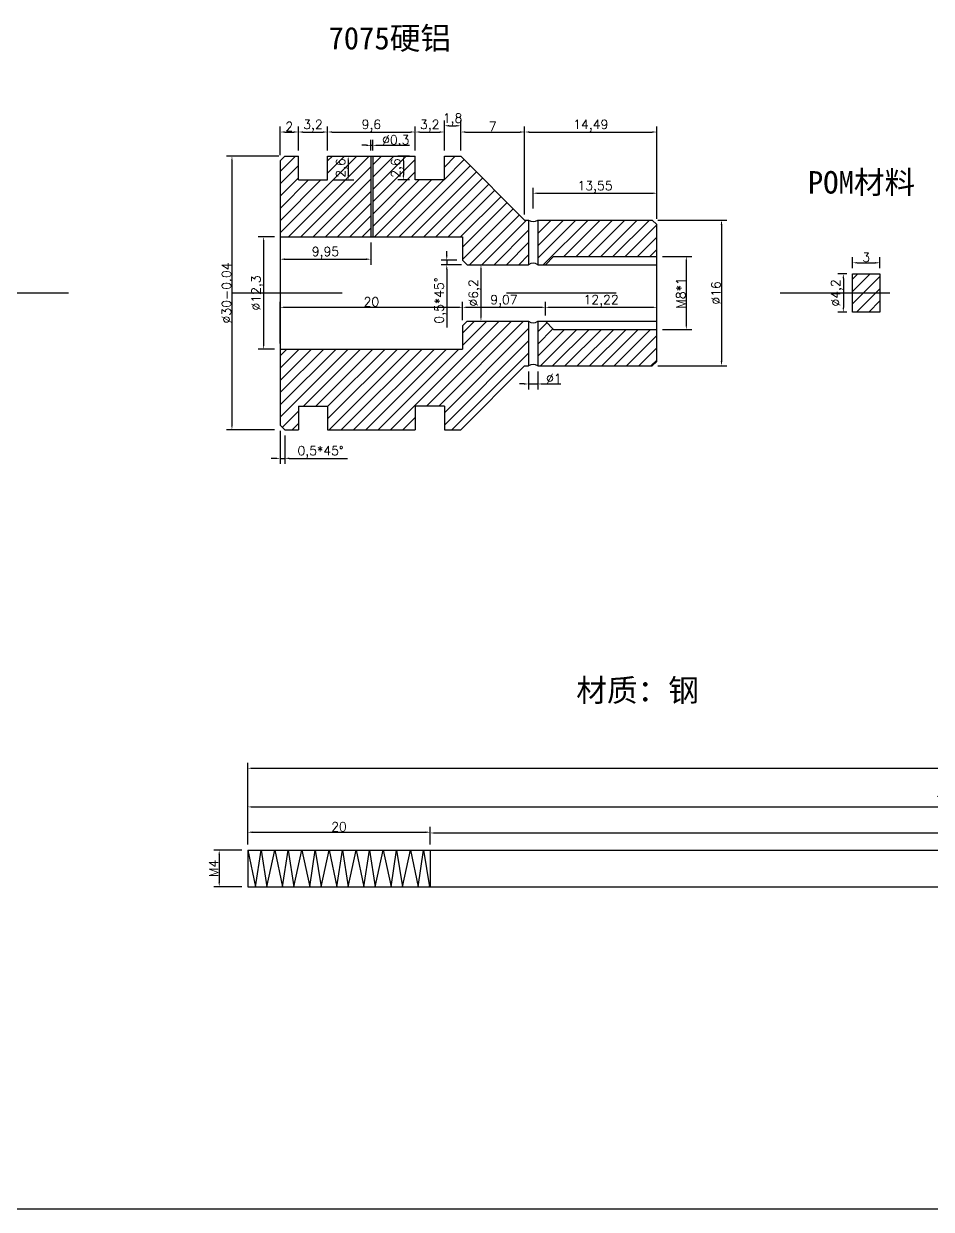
# Model space of a CAD drawing. Header units: millimetres. Extents: x 6817 to 15937, y -5221 to -164.
# Drawn here: x 9856.1 to 9955.6, y -1865.6 to -1735.6 of the extents above; entities that cross this region are included whole.
import ezdxf

# ---------------------------------------------------------------- set-up
doc = ezdxf.new("R2010")
doc.units = ezdxf.units.MM
doc.linetypes.add('ACAD_ISO03W100', pattern=[30, 12, -18])
doc.layers.add('图层2', color=108, linetype='Continuous')
doc.styles.get("Standard").update_dxf_attribs({"font": 'txt', "bigfont": 'gbcbig.shx'})
doc.dimstyles.new('ISO-25', dxfattribs={"dimtxt": 1, "dimasz": 0.5, "dimexe": 0.6, "dimexo": 0.625, "dimgap": 0.1, "dimtad": 1, "dimtxsty": 'Standard', "dimcen": 2.5, "dimadec": 0, "dimazin": 0, "dimtfac": 1, "dimtmove": 0, "dimatfit": 3, "dimfxl": 0, "dimarcsym": 0})

# ---------------------------------------------------------------- blocks, each defined once
blk = doc.blocks.new('*D439')
at = {"layer": 'Defpoints', "color": 0, "linetype": 'ByBlock', "transparency": 16777216}
for p in [(9884.75, -1750.14), (9878.97, -1780.14), (9884.25, -1780.14)]:
    blk.add_point(p, dxfattribs=at)
at = {"layer": '图层2', "color": 0, "linetype": 'ByBlock', "lineweight": -2, "transparency": 16777216}
for p, q in [((9884.12, -1750.14), (9878.37, -1750.14)), ((9878.97, -1750.64), (9878.97, -1779.64)), ((9883.62, -1780.14), (9878.37, -1780.14))]:
    blk.add_line(p, q, dxfattribs=at)
at = {"layer": '图层2', "color": 0, "linetype": 'ByBlock', "transparency": 16777216}
for points in [[(9878.89, -1750.64), (9879.05, -1750.64), (9878.97, -1750.14)], [(9878.89, -1779.64), (9879.05, -1779.64), (9878.97, -1780.14)]]:
    blk.add_solid(points, dxfattribs=at)
at = {"layer": '图层2', "color": 0, "linetype": 'ByBlock', "transparency": 16777216, "insert": (9878.37, -1765.14), "char_height": 1, "attachment_point": 5, "rotation": 90}
blk.add_mtext('%%C30-0.04', dxfattribs=at)
blk = doc.blocks.new('*D440')
at = {"layer": 'Defpoints', "color": 0, "linetype": 'ByBlock', "transparency": 16777216}
for p in [(9886.25, -1747.49), (9884.25, -1750.64), (9886.25, -1750.14)]:
    blk.add_point(p, dxfattribs=at)
at = {"layer": '图层2', "color": 0, "linetype": 'ByBlock', "lineweight": -2, "transparency": 16777216}
for p, q in [((9884.25, -1750.02), (9884.25, -1746.89)), ((9886.25, -1749.52), (9886.25, -1746.89)), ((9884.75, -1747.49), (9885.75, -1747.49))]:
    blk.add_line(p, q, dxfattribs=at)
at = {"layer": '图层2', "color": 0, "linetype": 'ByBlock', "transparency": 16777216}
for points in [[(9884.75, -1747.41), (9884.75, -1747.57), (9884.25, -1747.49)], [(9885.75, -1747.41), (9885.75, -1747.57), (9886.25, -1747.49)]]:
    blk.add_solid(points, dxfattribs=at)
at = {"layer": '图层2', "color": 0, "linetype": 'ByBlock', "transparency": 16777216, "insert": (9885.25, -1746.89), "char_height": 1, "attachment_point": 5}
blk.add_mtext('2', dxfattribs=at)
blk = doc.blocks.new('*D441')
at = {"layer": 'Defpoints', "color": 0, "linetype": 'ByBlock', "transparency": 16777216}
for p in [(9889.45, -1747.49), (9886.25, -1750.14), (9889.45, -1750.14)]:
    blk.add_point(p, dxfattribs=at)
at = {"layer": '图层2', "color": 0, "linetype": 'ByBlock', "lineweight": -2, "transparency": 16777216}
for p, q in [((9886.25, -1749.52), (9886.25, -1746.89)), ((9889.45, -1749.52), (9889.45, -1746.89)), ((9886.75, -1747.49), (9888.95, -1747.49))]:
    blk.add_line(p, q, dxfattribs=at)
at = {"layer": '图层2', "color": 0, "linetype": 'ByBlock', "transparency": 16777216}
for points in [[(9886.75, -1747.41), (9886.75, -1747.57), (9886.25, -1747.49)], [(9888.95, -1747.41), (9888.95, -1747.57), (9889.45, -1747.49)]]:
    blk.add_solid(points, dxfattribs=at)
at = {"layer": '图层2', "color": 0, "linetype": 'ByBlock', "transparency": 16777216, "insert": (9887.85, -1746.81), "char_height": 1, "attachment_point": 5}
blk.add_mtext('3,2', dxfattribs=at)
blk = doc.blocks.new('*D442')
at = {"layer": 'Defpoints', "color": 0, "linetype": 'ByBlock', "transparency": 16777216}
for p in [(9899.05, -1747.49), (9889.45, -1750.14), (9899.05, -1750.14)]:
    blk.add_point(p, dxfattribs=at)
at = {"layer": '图层2', "color": 0, "linetype": 'ByBlock', "lineweight": -2, "transparency": 16777216}
for p, q in [((9889.45, -1749.52), (9889.45, -1746.89)), ((9899.05, -1749.52), (9899.05, -1746.89)), ((9889.95, -1747.49), (9898.55, -1747.49))]:
    blk.add_line(p, q, dxfattribs=at)
at = {"layer": '图层2', "color": 0, "linetype": 'ByBlock', "transparency": 16777216}
for points in [[(9889.95, -1747.41), (9889.95, -1747.57), (9889.45, -1747.49)], [(9898.55, -1747.41), (9898.55, -1747.57), (9899.05, -1747.49)]]:
    blk.add_solid(points, dxfattribs=at)
at = {"layer": '图层2', "color": 0, "linetype": 'ByBlock', "transparency": 16777216, "insert": (9894.25, -1746.81), "char_height": 1, "attachment_point": 5}
blk.add_mtext('9,6', dxfattribs=at)
blk = doc.blocks.new('*D443')
at = {"layer": 'Defpoints', "color": 0, "linetype": 'ByBlock', "transparency": 16777216}
for p in [(9902.25, -1747.49), (9899.05, -1750.14), (9902.25, -1750.14)]:
    blk.add_point(p, dxfattribs=at)
at = {"layer": '图层2', "color": 0, "linetype": 'ByBlock', "lineweight": -2, "transparency": 16777216}
for p, q in [((9899.05, -1749.52), (9899.05, -1746.89)), ((9902.25, -1749.52), (9902.25, -1746.89)), ((9899.55, -1747.49), (9901.75, -1747.49))]:
    blk.add_line(p, q, dxfattribs=at)
at = {"layer": '图层2', "color": 0, "linetype": 'ByBlock', "transparency": 16777216}
for points in [[(9899.55, -1747.41), (9899.55, -1747.57), (9899.05, -1747.49)], [(9901.75, -1747.41), (9901.75, -1747.57), (9902.25, -1747.49)]]:
    blk.add_solid(points, dxfattribs=at)
at = {"layer": '图层2', "color": 0, "linetype": 'ByBlock', "transparency": 16777216, "insert": (9900.65, -1746.81), "char_height": 1, "attachment_point": 5}
blk.add_mtext('3,2', dxfattribs=at)
blk = doc.blocks.new('*D444')
at = {"layer": 'Defpoints', "color": 0, "linetype": 'ByBlock', "transparency": 16777216}
for p in [(9904.05, -1746.81), (9902.25, -1750.14), (9904.05, -1750.14)]:
    blk.add_point(p, dxfattribs=at)
at = {"layer": '图层2', "color": 0, "linetype": 'ByBlock', "lineweight": -2, "transparency": 16777216}
for p, q in [((9902.25, -1749.52), (9902.25, -1746.21)), ((9902.75, -1746.81), (9903.55, -1746.81)), ((9904.05, -1749.52), (9904.05, -1746.21))]:
    blk.add_line(p, q, dxfattribs=at)
at = {"layer": '图层2', "color": 0, "linetype": 'ByBlock', "transparency": 16777216}
for points in [[(9902.75, -1746.72), (9902.75, -1746.89), (9902.25, -1746.81)], [(9903.55, -1746.72), (9903.55, -1746.89), (9904.05, -1746.81)]]:
    blk.add_solid(points, dxfattribs=at)
at = {"layer": '图层2', "color": 0, "linetype": 'ByBlock', "transparency": 16777216, "insert": (9903.15, -1746.12), "char_height": 1, "attachment_point": 5}
blk.add_mtext('1,8', dxfattribs=at)
blk = doc.blocks.new('*D445')
at = {"layer": 'Defpoints', "color": 0, "linetype": 'ByBlock', "transparency": 16777216}
for p in [(9911.05, -1747.49), (9904.05, -1750.14), (9911.05, -1757.14)]:
    blk.add_point(p, dxfattribs=at)
at = {"layer": '图层2', "color": 0, "linetype": 'ByBlock', "lineweight": -2, "transparency": 16777216}
for p, q in [((9904.05, -1749.52), (9904.05, -1746.89)), ((9911.05, -1756.52), (9911.05, -1746.89)), ((9904.55, -1747.49), (9910.55, -1747.49))]:
    blk.add_line(p, q, dxfattribs=at)
at = {"layer": '图层2', "color": 0, "linetype": 'ByBlock', "transparency": 16777216}
for points in [[(9904.55, -1747.41), (9904.55, -1747.57), (9904.05, -1747.49)], [(9910.55, -1747.41), (9910.55, -1747.57), (9911.05, -1747.49)]]:
    blk.add_solid(points, dxfattribs=at)
at = {"layer": '图层2', "color": 0, "linetype": 'ByBlock', "transparency": 16777216, "insert": (9907.55, -1746.89), "char_height": 1, "attachment_point": 5}
blk.add_mtext('7', dxfattribs=at)
blk = doc.blocks.new('*D446')
at = {"layer": 'Defpoints', "color": 0, "linetype": 'ByBlock', "transparency": 16777216}
for p in [(9925.54, -1747.49), (9911.05, -1757.14), (9925.54, -1757.64)]:
    blk.add_point(p, dxfattribs=at)
at = {"layer": '图层2', "color": 0, "linetype": 'ByBlock', "lineweight": -2, "transparency": 16777216}
for p, q in [((9911.05, -1756.52), (9911.05, -1746.89)), ((9925.54, -1757.02), (9925.54, -1746.89)), ((9911.55, -1747.49), (9925.04, -1747.49))]:
    blk.add_line(p, q, dxfattribs=at)
at = {"layer": '图层2', "color": 0, "linetype": 'ByBlock', "transparency": 16777216}
for points in [[(9911.55, -1747.41), (9911.55, -1747.57), (9911.05, -1747.49)], [(9925.04, -1747.41), (9925.04, -1747.57), (9925.54, -1747.49)]]:
    blk.add_solid(points, dxfattribs=at)
at = {"layer": '图层2', "color": 0, "linetype": 'ByBlock', "transparency": 16777216, "insert": (9918.29, -1746.81), "char_height": 1, "attachment_point": 5}
blk.add_mtext('14,49', dxfattribs=at)
blk = doc.blocks.new('*D293')
at = {"layer": 'Defpoints', "color": 0, "linetype": 'ByBlock', "transparency": 16777216}
for p in [(9925.54, -1754.2), (9911.98, -1756.51), (9925.54, -1757.64)]:
    blk.add_point(p, dxfattribs=at)
at = {"layer": '图层2', "color": 0, "linetype": 'ByBlock', "lineweight": -2, "transparency": 16777216}
for p, q in [((9911.98, -1755.89), (9911.98, -1753.6)), ((9925.54, -1757.02), (9925.54, -1753.6)), ((9912.48, -1754.2), (9925.04, -1754.2))]:
    blk.add_line(p, q, dxfattribs=at)
at = {"layer": '图层2', "color": 0, "linetype": 'ByBlock', "transparency": 16777216}
for points in [[(9912.48, -1754.12), (9912.48, -1754.29), (9911.98, -1754.2)], [(9925.04, -1754.12), (9925.04, -1754.29), (9925.54, -1754.2)]]:
    blk.add_solid(points, dxfattribs=at)
at = {"layer": '图层2', "color": 0, "linetype": 'ByBlock', "transparency": 16777216, "insert": (9918.76, -1753.52), "char_height": 1, "attachment_point": 5}
blk.add_mtext('13,55', dxfattribs=at)
blk = doc.blocks.new('*D447')
at = {"layer": 'Defpoints', "color": 0, "linetype": 'ByBlock', "transparency": 16777216}
for p in [(9884.25, -1758.99), (9894.2, -1758.99), (9894.2, -1761.44)]:
    blk.add_point(p, dxfattribs=at)
at = {"layer": '图层2', "color": 0, "linetype": 'ByBlock', "lineweight": -2, "transparency": 16777216}
for p, q in [((9884.25, -1759.62), (9884.25, -1762.04)), ((9894.2, -1759.62), (9894.2, -1762.04)), ((9884.75, -1761.44), (9893.7, -1761.44))]:
    blk.add_line(p, q, dxfattribs=at)
at = {"layer": '图层2', "color": 0, "linetype": 'ByBlock', "transparency": 16777216}
for points in [[(9884.75, -1761.35), (9884.75, -1761.52), (9884.25, -1761.44)], [(9893.7, -1761.35), (9893.7, -1761.52), (9894.2, -1761.44)]]:
    blk.add_solid(points, dxfattribs=at)
at = {"layer": '图层2', "color": 0, "linetype": 'ByBlock', "transparency": 16777216, "insert": (9889.22, -1760.75), "char_height": 1, "attachment_point": 5}
blk.add_mtext('9,95', dxfattribs=at)
blk = doc.blocks.new('*D448')
at = {"layer": 'Defpoints', "color": 0, "linetype": 'ByBlock', "transparency": 16777216}
for p in [(9925.04, -1757.14), (9925.04, -1773.14), (9932.62, -1773.14)]:
    blk.add_point(p, dxfattribs=at)
at = {"layer": '图层2', "color": 0, "linetype": 'ByBlock', "lineweight": -2, "transparency": 16777216}
for p, q in [((9925.66, -1757.14), (9933.22, -1757.14)), ((9932.62, -1757.64), (9932.62, -1772.64)), ((9925.66, -1773.14), (9933.22, -1773.14))]:
    blk.add_line(p, q, dxfattribs=at)
at = {"layer": '图层2', "color": 0, "linetype": 'ByBlock', "transparency": 16777216}
for points in [[(9932.54, -1757.64), (9932.71, -1757.64), (9932.62, -1757.14)], [(9932.54, -1772.64), (9932.71, -1772.64), (9932.62, -1773.14)]]:
    blk.add_solid(points, dxfattribs=at)
at = {"layer": '图层2', "color": 0, "linetype": 'ByBlock', "transparency": 16777216, "insert": (9932.02, -1765.14), "char_height": 1, "attachment_point": 5, "rotation": 90}
blk.add_mtext('%%C16', dxfattribs=at)
blk = doc.blocks.new('*D449')
at = {"layer": 'Defpoints', "color": 0, "linetype": 'ByBlock', "transparency": 16777216}
for p in [(9925.54, -1761.14), (9925.54, -1769.14), (9928.77, -1769.14)]:
    blk.add_point(p, dxfattribs=at)
at = {"layer": '图层2', "color": 0, "linetype": 'ByBlock', "lineweight": -2, "transparency": 16777216}
for p, q in [((9926.16, -1761.14), (9929.37, -1761.14)), ((9928.77, -1761.64), (9928.77, -1768.64)), ((9926.16, -1769.14), (9929.37, -1769.14))]:
    blk.add_line(p, q, dxfattribs=at)
at = {"layer": '图层2', "color": 0, "linetype": 'ByBlock', "transparency": 16777216}
for points in [[(9928.68, -1761.64), (9928.85, -1761.64), (9928.77, -1761.14)], [(9928.68, -1768.64), (9928.85, -1768.64), (9928.77, -1769.14)]]:
    blk.add_solid(points, dxfattribs=at)
at = {"layer": '图层2', "color": 0, "linetype": 'ByBlock', "transparency": 16777216, "insert": (9928.17, -1765.14), "char_height": 1, "attachment_point": 5, "rotation": 90}
blk.add_mtext('M8*1', dxfattribs=at)
blk = doc.blocks.new('*D450')
at = {"layer": 'Defpoints', "color": 0, "linetype": 'ByBlock', "transparency": 16777216}
for p in [(9904.25, -1766.71), (9904.25, -1768.74), (9884.25, -1771.29)]:
    blk.add_point(p, dxfattribs=at)
at = {"layer": '图层2', "color": 0, "linetype": 'ByBlock', "lineweight": -2, "transparency": 16777216}
for p, q in [((9884.25, -1770.67), (9884.25, -1766.11)), ((9884.75, -1766.71), (9903.75, -1766.71)), ((9904.25, -1768.12), (9904.25, -1766.11))]:
    blk.add_line(p, q, dxfattribs=at)
at = {"layer": '图层2', "color": 0, "linetype": 'ByBlock', "transparency": 16777216}
for points in [[(9884.75, -1766.63), (9884.75, -1766.8), (9884.25, -1766.71)], [(9903.75, -1766.63), (9903.75, -1766.8), (9904.25, -1766.71)]]:
    blk.add_solid(points, dxfattribs=at)
at = {"layer": '图层2', "color": 0, "linetype": 'ByBlock', "transparency": 16777216, "insert": (9894.25, -1766.11), "char_height": 1, "attachment_point": 5}
blk.add_mtext('20', dxfattribs=at)
blk = doc.blocks.new('*D451')
at = {"layer": 'Defpoints', "color": 0, "linetype": 'ByBlock', "transparency": 16777216}
for p in [(9913.32, -1766.71), (9904.25, -1768.74), (9913.32, -1768.24)]:
    blk.add_point(p, dxfattribs=at)
at = {"layer": '图层2', "color": 0, "linetype": 'ByBlock', "lineweight": -2, "transparency": 16777216}
for p, q in [((9904.25, -1768.12), (9904.25, -1766.11)), ((9904.75, -1766.71), (9912.82, -1766.71)), ((9913.32, -1767.62), (9913.32, -1766.11))]:
    blk.add_line(p, q, dxfattribs=at)
at = {"layer": '图层2', "color": 0, "linetype": 'ByBlock', "transparency": 16777216}
for points in [[(9904.75, -1766.63), (9904.75, -1766.8), (9904.25, -1766.71)], [(9912.82, -1766.63), (9912.82, -1766.8), (9913.32, -1766.71)]]:
    blk.add_solid(points, dxfattribs=at)
at = {"layer": '图层2', "color": 0, "linetype": 'ByBlock', "transparency": 16777216, "insert": (9908.78, -1766.03), "char_height": 1, "attachment_point": 5}
blk.add_mtext('9,07', dxfattribs=at)
blk = doc.blocks.new('*D452')
at = {"layer": 'Defpoints', "color": 0, "linetype": 'ByBlock', "transparency": 16777216}
for p in [(9925.54, -1766.71), (9913.32, -1768.24), (9925.54, -1768.24)]:
    blk.add_point(p, dxfattribs=at)
at = {"layer": '图层2', "color": 0, "linetype": 'ByBlock', "lineweight": -2, "transparency": 16777216}
for p, q in [((9913.32, -1767.62), (9913.32, -1766.11)), ((9913.82, -1766.71), (9925.04, -1766.71)), ((9925.54, -1767.62), (9925.54, -1766.11))]:
    blk.add_line(p, q, dxfattribs=at)
at = {"layer": '图层2', "color": 0, "linetype": 'ByBlock', "transparency": 16777216}
for points in [[(9913.82, -1766.63), (9913.82, -1766.8), (9913.32, -1766.71)], [(9925.04, -1766.63), (9925.04, -1766.8), (9925.54, -1766.71)]]:
    blk.add_solid(points, dxfattribs=at)
at = {"layer": '图层2', "color": 0, "linetype": 'ByBlock', "transparency": 16777216, "insert": (9919.43, -1766.03), "char_height": 1, "attachment_point": 5}
blk.add_mtext('12,22', dxfattribs=at)
blk = doc.blocks.new('*D453')
at = {"layer": 'Defpoints', "color": 0, "linetype": 'ByBlock', "transparency": 16777216}
for p in [(9889.45, -1750.14), (9889.45, -1752.74), (9891.71, -1752.74)]:
    blk.add_point(p, dxfattribs=at)
at = {"layer": '图层2', "color": 0, "linetype": 'ByBlock', "lineweight": -2, "transparency": 16777216}
for p, q in [((9890.07, -1750.14), (9892.31, -1750.14)), ((9891.71, -1750.64), (9891.71, -1752.24)), ((9890.07, -1752.74), (9892.31, -1752.74))]:
    blk.add_line(p, q, dxfattribs=at)
at = {"layer": '图层2', "color": 0, "linetype": 'ByBlock', "transparency": 16777216}
for points in [[(9891.63, -1750.64), (9891.8, -1750.64), (9891.71, -1750.14)], [(9891.63, -1752.24), (9891.8, -1752.24), (9891.71, -1752.74)]]:
    blk.add_solid(points, dxfattribs=at)
at = {"layer": '图层2', "color": 0, "linetype": 'ByBlock', "transparency": 16777216, "insert": (9891.03, -1751.44), "char_height": 1, "attachment_point": 5, "rotation": 90}
blk.add_mtext('2,6', dxfattribs=at)
blk = doc.blocks.new('*D454')
at = {"layer": 'Defpoints', "color": 0, "linetype": 'ByBlock', "transparency": 16777216}
for p in [(9899.05, -1750.14), (9897.76, -1752.74), (9899.05, -1752.74)]:
    blk.add_point(p, dxfattribs=at)
at = {"layer": '图层2', "color": 0, "linetype": 'ByBlock', "lineweight": -2, "transparency": 16777216}
for p, q in [((9898.42, -1750.14), (9897.16, -1750.14)), ((9897.76, -1750.64), (9897.76, -1752.24)), ((9898.42, -1752.74), (9897.16, -1752.74))]:
    blk.add_line(p, q, dxfattribs=at)
at = {"layer": '图层2', "color": 0, "linetype": 'ByBlock', "transparency": 16777216}
for points in [[(9897.67, -1750.64), (9897.84, -1750.64), (9897.76, -1750.14)], [(9897.67, -1752.24), (9897.84, -1752.24), (9897.76, -1752.74)]]:
    blk.add_solid(points, dxfattribs=at)
at = {"layer": '图层2', "color": 0, "linetype": 'ByBlock', "transparency": 16777216, "insert": (9897.07, -1751.44), "char_height": 1, "attachment_point": 5, "rotation": 90}
blk.add_mtext('2,6', dxfattribs=at)
blk = doc.blocks.new('*D455')
at = {"layer": 'Defpoints', "color": 0, "linetype": 'ByBlock', "transparency": 16777216}
for p in [(9904.25, -1761.54), (9902.51, -1762.04), (9904.75, -1762.04)]:
    blk.add_point(p, dxfattribs=at)
at = {"layer": '图层2', "color": 0, "linetype": 'ByBlock', "lineweight": -2, "transparency": 16777216}
for p, q in [((9903.62, -1761.54), (9901.91, -1761.54)), ((9902.51, -1761.04), (9902.51, -1760.54)), ((9902.51, -1761.54), (9902.51, -1762.04)), ((9904.12, -1762.04), (9901.91, -1762.04)), ((9902.51, -1762.54), (9902.51, -1768.91))]:
    blk.add_line(p, q, dxfattribs=at)
at = {"layer": '图层2', "color": 0, "linetype": 'ByBlock', "transparency": 16777216}
for points in [[(9902.43, -1761.04), (9902.6, -1761.04), (9902.51, -1761.54)], [(9902.43, -1762.54), (9902.6, -1762.54), (9902.51, -1762.04)]]:
    blk.add_solid(points, dxfattribs=at)
at = {"layer": '图层2', "color": 0, "linetype": 'ByBlock', "transparency": 16777216, "insert": (9901.83, -1765.98), "char_height": 1, "attachment_point": 5, "rotation": 90}
blk.add_mtext('0,5*45%%D', dxfattribs=at)
blk = doc.blocks.new('*D456')
at = {"layer": 'Defpoints', "color": 0, "linetype": 'ByBlock', "transparency": 16777216}
for p in [(9884.25, -1779.64), (9884.75, -1780.14), (9884.75, -1783.28)]:
    blk.add_point(p, dxfattribs=at)
at = {"layer": '图层2', "color": 0, "linetype": 'ByBlock', "lineweight": -2, "transparency": 16777216}
for p, q in [((9884.25, -1780.27), (9884.25, -1783.88)), ((9884.75, -1780.77), (9884.75, -1783.88)), ((9883.75, -1783.28), (9883.25, -1783.28)), ((9884.25, -1783.28), (9884.75, -1783.28)), ((9885.25, -1783.28), (9891.62, -1783.28))]:
    blk.add_line(p, q, dxfattribs=at)
at = {"layer": '图层2', "color": 0, "linetype": 'ByBlock', "transparency": 16777216}
for points in [[(9883.75, -1783.19), (9883.75, -1783.36), (9884.25, -1783.28)], [(9885.25, -1783.19), (9885.25, -1783.36), (9884.75, -1783.28)]]:
    blk.add_solid(points, dxfattribs=at)
at = {"layer": '图层2', "color": 0, "linetype": 'ByBlock', "transparency": 16777216, "insert": (9888.68, -1782.59), "char_height": 1, "attachment_point": 5}
blk.add_mtext('0,5*45%%D', dxfattribs=at)
blk = doc.blocks.new('*D457')
at = {"layer": 'Defpoints', "color": 0, "linetype": 'ByBlock', "transparency": 16777216}
for p in [(9904.75, -1762.04), (9904.75, -1768.24), (9906.26, -1768.24)]:
    blk.add_point(p, dxfattribs=at)
at = {"layer": '图层2', "color": 0, "linetype": 'ByBlock', "lineweight": -2, "transparency": 16777216}
for p, q in [((9905.37, -1762.04), (9906.86, -1762.04)), ((9906.26, -1762.54), (9906.26, -1767.74)), ((9905.37, -1768.24), (9906.86, -1768.24))]:
    blk.add_line(p, q, dxfattribs=at)
at = {"layer": '图层2', "color": 0, "linetype": 'ByBlock', "transparency": 16777216}
for points in [[(9906.18, -1762.54), (9906.34, -1762.54), (9906.26, -1762.04)], [(9906.18, -1767.74), (9906.34, -1767.74), (9906.26, -1768.24)]]:
    blk.add_solid(points, dxfattribs=at)
at = {"layer": '图层2', "color": 0, "linetype": 'ByBlock', "transparency": 16777216, "insert": (9905.58, -1765.14), "char_height": 1, "attachment_point": 5, "rotation": 90}
blk.add_mtext('%%C6,2', dxfattribs=at)
blk = doc.blocks.new('*D458')
at = {"layer": 'Defpoints', "color": 0, "linetype": 'ByBlock', "transparency": 16777216}
for p in [(9884.25, -1758.99), (9882.44, -1771.29), (9884.25, -1771.29)]:
    blk.add_point(p, dxfattribs=at)
at = {"layer": '图层2', "color": 0, "linetype": 'ByBlock', "lineweight": -2, "transparency": 16777216}
for p, q in [((9883.62, -1758.99), (9881.84, -1758.99)), ((9882.44, -1759.49), (9882.44, -1770.79)), ((9883.62, -1771.29), (9881.84, -1771.29))]:
    blk.add_line(p, q, dxfattribs=at)
at = {"layer": '图层2', "color": 0, "linetype": 'ByBlock', "transparency": 16777216}
for points in [[(9882.36, -1759.49), (9882.53, -1759.49), (9882.44, -1758.99)], [(9882.36, -1770.79), (9882.53, -1770.79), (9882.44, -1771.29)]]:
    blk.add_solid(points, dxfattribs=at)
at = {"layer": '图层2', "color": 0, "linetype": 'ByBlock', "transparency": 16777216, "insert": (9881.76, -1765.14), "char_height": 1, "attachment_point": 5, "rotation": 90}
blk.add_mtext('%%C12,3', dxfattribs=at)
blk = doc.blocks.new('*D459')
at = {"layer": 'Defpoints', "color": 0, "linetype": 'ByBlock', "transparency": 16777216}
for p in [(9946.99, -1763.04), (9945.98, -1767.24), (9946.99, -1767.24)]:
    blk.add_point(p, dxfattribs=at)
at = {"layer": '图层2', "color": 0, "linetype": 'ByBlock', "lineweight": -2, "transparency": 16777216}
for p, q in [((9946.36, -1763.04), (9945.38, -1763.04)), ((9945.98, -1763.54), (9945.98, -1766.74)), ((9946.36, -1767.24), (9945.38, -1767.24))]:
    blk.add_line(p, q, dxfattribs=at)
at = {"layer": '图层2', "color": 0, "linetype": 'ByBlock', "transparency": 16777216}
for points in [[(9945.89, -1763.54), (9946.06, -1763.54), (9945.98, -1763.04)], [(9945.89, -1766.74), (9946.06, -1766.74), (9945.98, -1767.24)]]:
    blk.add_solid(points, dxfattribs=at)
at = {"layer": '图层2', "color": 0, "linetype": 'ByBlock', "transparency": 16777216, "insert": (9945.29, -1765.14), "char_height": 1, "attachment_point": 5, "rotation": 90}
blk.add_mtext('%%C4,2', dxfattribs=at)
blk = doc.blocks.new('*D460')
at = {"layer": 'Defpoints', "color": 0, "linetype": 'ByBlock', "transparency": 16777216}
for p in [(9949.99, -1761.83), (9946.99, -1763.04), (9949.99, -1763.04)]:
    blk.add_point(p, dxfattribs=at)
at = {"layer": '图层2', "color": 0, "linetype": 'ByBlock', "lineweight": -2, "transparency": 16777216}
for p, q in [((9946.99, -1762.42), (9946.99, -1761.23)), ((9949.99, -1762.42), (9949.99, -1761.23)), ((9947.49, -1761.83), (9949.49, -1761.83))]:
    blk.add_line(p, q, dxfattribs=at)
at = {"layer": '图层2', "color": 0, "linetype": 'ByBlock', "transparency": 16777216}
for points in [[(9947.49, -1761.75), (9947.49, -1761.91), (9946.99, -1761.83)], [(9949.49, -1761.75), (9949.49, -1761.91), (9949.99, -1761.83)]]:
    blk.add_solid(points, dxfattribs=at)
at = {"layer": '图层2', "color": 0, "linetype": 'ByBlock', "transparency": 16777216, "insert": (9948.49, -1761.23), "char_height": 1, "attachment_point": 5}
blk.add_mtext('3', dxfattribs=at)
blk = doc.blocks.new('*D489')
at = {"layer": 'Defpoints', "color": 0, "linetype": 'ByBlock', "transparency": 16777216}
for p in [(9911.48, -1773.14), (9912.48, -1773.14), (9912.48, -1775.12)]:
    blk.add_point(p, dxfattribs=at)
at = {"layer": '图层2', "color": 0, "linetype": 'ByBlock', "lineweight": -2, "transparency": 16777216}
for p, q in [((9911.48, -1773.77), (9911.48, -1775.72)), ((9912.48, -1773.77), (9912.48, -1775.72)), ((9910.98, -1775.12), (9910.48, -1775.12)), ((9911.48, -1775.12), (9912.48, -1775.12)), ((9912.98, -1775.12), (9915.02, -1775.12))]:
    blk.add_line(p, q, dxfattribs=at)
at = {"layer": '图层2', "color": 0, "linetype": 'ByBlock', "transparency": 16777216}
for points in [[(9910.98, -1775.04), (9910.98, -1775.2), (9911.48, -1775.12)], [(9912.98, -1775.04), (9912.98, -1775.2), (9912.48, -1775.12)]]:
    blk.add_solid(points, dxfattribs=at)
at = {"layer": '图层2', "color": 0, "linetype": 'ByBlock', "transparency": 16777216, "insert": (9914.25, -1774.52), "char_height": 1, "attachment_point": 5}
blk.add_mtext('%%C1', dxfattribs=at)
blk = doc.blocks.new('*D490')
at = {"layer": 'Defpoints', "color": 0, "linetype": 'ByBlock', "transparency": 16777216}
for p in [(9894.4, -1748.95), (9894.2, -1750.14), (9894.4, -1750.14)]:
    blk.add_point(p, dxfattribs=at)
at = {"layer": '图层2', "color": 0, "linetype": 'ByBlock', "lineweight": -2, "transparency": 16777216}
for p, q in [((9894.2, -1749.52), (9894.2, -1748.35)), ((9894.4, -1749.52), (9894.4, -1748.35)), ((9893.7, -1748.95), (9893.2, -1748.95)), ((9894.2, -1748.95), (9894.4, -1748.95)), ((9894.9, -1748.95), (9898.43, -1748.95))]:
    blk.add_line(p, q, dxfattribs=at)
at = {"layer": '图层2', "color": 0, "linetype": 'ByBlock', "transparency": 16777216}
for points in [[(9893.7, -1748.87), (9893.7, -1749.04), (9894.2, -1748.95)], [(9894.9, -1748.87), (9894.9, -1749.04), (9894.4, -1748.95)]]:
    blk.add_solid(points, dxfattribs=at)
at = {"layer": '图层2', "color": 0, "linetype": 'ByBlock', "transparency": 16777216, "insert": (9896.92, -1748.35), "char_height": 1, "attachment_point": 5}
blk.add_mtext('%%C0.3', dxfattribs=at)
blk = doc.blocks.new('*D542')
at = {"layer": 'Defpoints', "color": 0, "linetype": 'ByBlock', "transparency": 16777216}
for p in [(9880.7, -1826.25), (9877.57, -1830.25), (9880.7, -1830.25)]:
    blk.add_point(p, dxfattribs=at)
at = {"layer": '图层2', "color": 0, "linetype": 'ByBlock', "lineweight": -2, "transparency": 16777216}
for p, q in [((9880.07, -1826.25), (9876.97, -1826.25)), ((9877.57, -1826.75), (9877.57, -1829.75)), ((9880.07, -1830.25), (9876.97, -1830.25))]:
    blk.add_line(p, q, dxfattribs=at)
at = {"layer": '图层2', "color": 0, "linetype": 'ByBlock', "transparency": 16777216}
for points in [[(9877.49, -1826.75), (9877.66, -1826.75), (9877.57, -1826.25)], [(9877.49, -1829.75), (9877.66, -1829.75), (9877.57, -1830.25)]]:
    blk.add_solid(points, dxfattribs=at)
at = {"layer": '图层2', "color": 0, "linetype": 'ByBlock', "transparency": 16777216, "insert": (9876.97, -1828.25), "char_height": 1, "attachment_point": 5, "rotation": 90}
blk.add_mtext('M4', dxfattribs=at)
blk = doc.blocks.new('*D543')
at = {"layer": 'Defpoints', "color": 0, "linetype": 'ByBlock', "transparency": 16777216}
for p in [(9900.7, -1824.28), (9880.7, -1826.25), (9900.7, -1826.25)]:
    blk.add_point(p, dxfattribs=at)
at = {"layer": '图层2', "color": 0, "linetype": 'ByBlock', "lineweight": -2, "transparency": 16777216}
for p, q in [((9880.7, -1825.62), (9880.7, -1823.68)), ((9900.7, -1825.62), (9900.7, -1823.68)), ((9881.2, -1824.28), (9900.2, -1824.28))]:
    blk.add_line(p, q, dxfattribs=at)
at = {"layer": '图层2', "color": 0, "linetype": 'ByBlock', "transparency": 16777216}
for points in [[(9881.2, -1824.19), (9881.2, -1824.36), (9880.7, -1824.28)], [(9900.2, -1824.19), (9900.2, -1824.36), (9900.7, -1824.28)]]:
    blk.add_solid(points, dxfattribs=at)
at = {"layer": '图层2', "color": 0, "linetype": 'ByBlock', "transparency": 16777216, "insert": (9890.7, -1823.68), "char_height": 1, "attachment_point": 5}
blk.add_mtext('20', dxfattribs=at)
blk = doc.blocks.new('*D544')
at = {"layer": 'Defpoints', "color": 0, "linetype": 'ByBlock', "transparency": 16777216}
for p in [(10035.2, -1824.36), (9900.7, -1826.25), (10035.2, -1826.75)]:
    blk.add_point(p, dxfattribs=at)
at = {"layer": '图层2', "color": 0, "linetype": 'ByBlock', "lineweight": -2, "transparency": 16777216}
for p, q in [((9900.7, -1825.62), (9900.7, -1823.76)), ((10035.2, -1826.12), (10035.2, -1823.76)), ((9901.2, -1824.36), (10034.7, -1824.36))]:
    blk.add_line(p, q, dxfattribs=at)
at = {"layer": '图层2', "color": 0, "linetype": 'ByBlock', "transparency": 16777216}
for points in [[(9901.2, -1824.28), (9901.2, -1824.44), (9900.7, -1824.36)], [(10034.7, -1824.28), (10034.7, -1824.44), (10035.2, -1824.36)]]:
    blk.add_solid(points, dxfattribs=at)
at = {"layer": '图层2', "color": 0, "linetype": 'ByBlock', "transparency": 16777216, "insert": (9967.95, -1823.68), "char_height": 1, "attachment_point": 5}
blk.add_mtext('134,5', dxfattribs=at)
blk = doc.blocks.new('*D304')
at = {"layer": 'Defpoints', "color": 0, "linetype": 'ByBlock', "transparency": 16777216}
for p in [(10035.2, -1821.5), (9880.7, -1826.25), (10035.2, -1826.12)]:
    blk.add_point(p, dxfattribs=at)
at = {"layer": '图层2', "color": 0, "linetype": 'ByBlock', "lineweight": -2, "transparency": 16777216}
for p, q in [((9880.7, -1825.62), (9880.7, -1820.9)), ((10035.2, -1825.5), (10035.2, -1820.9)), ((9881.2, -1821.5), (10034.7, -1821.5))]:
    blk.add_line(p, q, dxfattribs=at)
at = {"layer": '图层2', "color": 0, "linetype": 'ByBlock', "transparency": 16777216}
for points in [[(9881.2, -1821.42), (9881.2, -1821.59), (9880.7, -1821.5)], [(10034.7, -1821.42), (10034.7, -1821.59), (10035.2, -1821.5)]]:
    blk.add_solid(points, dxfattribs=at)
at = {"layer": '图层2', "color": 0, "linetype": 'ByBlock', "transparency": 16777216, "insert": (9957.95, -1820.82), "char_height": 1, "attachment_point": 5}
blk.add_mtext('154,5', dxfattribs=at)
blk = doc.blocks.new('*D305')
at = {"layer": 'Defpoints', "color": 0, "linetype": 'ByBlock', "transparency": 16777216}
for p in [(10150.7, -1817.26), (9880.7, -1826.25), (10150.7, -1826.25)]:
    blk.add_point(p, dxfattribs=at)
at = {"layer": '图层2', "color": 0, "linetype": 'ByBlock', "lineweight": -2, "transparency": 16777216}
for p, q in [((9880.7, -1825.62), (9880.7, -1816.66)), ((9881.2, -1817.26), (10150.2, -1817.26)), ((10150.7, -1825.62), (10150.7, -1816.66))]:
    blk.add_line(p, q, dxfattribs=at)
at = {"layer": '图层2', "color": 0, "linetype": 'ByBlock', "transparency": 16777216}
for points in [[(9881.2, -1817.18), (9881.2, -1817.35), (9880.7, -1817.26)], [(10150.2, -1817.18), (10150.2, -1817.35), (10150.7, -1817.26)]]:
    blk.add_solid(points, dxfattribs=at)
at = {"layer": '图层2', "color": 0, "linetype": 'ByBlock', "transparency": 16777216, "insert": (10015.7, -1816.66), "char_height": 1, "attachment_point": 5}
blk.add_mtext('270', dxfattribs=at)

msp = doc.modelspace()

# ---------------------------------------------------------------- hatches: boundary and pattern name
at = {"layer": '图层2', "linetype": 'ByBlock'}
h = msp.add_hatch(dxfattribs=at)
h.set_pattern_fill('ANSI31', color=4, scale=0.3)
h.set_pattern_definition([(45, (7550.7779, 821.9623), (-0.6735192, 0.6735192), [])])
h.paths.add_polyline_path([(9894.2, -1750.144), (9889.45, -1750.144), (9889.45, -1752.744), (9886.25, -1752.744), (9886.25, -1750.144), (9884.75, -1750.144), (9884.25, -1750.644), (9884.25, -1758.994), (9894.2, -1758.994)])
h.paths.add_polyline_path([(9904.05, -1750.144), (9902.25, -1750.144), (9902.25, -1752.744), (9899.05, -1752.744), (9899.05, -1750.144), (9894.4, -1750.144), (9894.4, -1758.994), (9904.25, -1758.994), (9904.25, -1762.044), (9911.485, -1762.044), (9911.485, -1757.144), (9911.05, -1757.144)])
h.paths.add_polyline_path([(9911.485, -1768.244), (9904.25, -1768.244), (9904.25, -1771.294), (9884.25, -1771.294), (9884.25, -1779.644), (9884.75, -1780.144), (9886.25, -1780.144), (9886.25, -1777.544), (9889.45, -1777.544), (9889.45, -1780.144), (9899.05, -1780.144), (9899.05, -1777.544), (9902.25, -1777.544), (9902.25, -1780.144), (9904.05, -1780.144), (9911.05, -1773.144), (9911.485, -1773.144)])
h.paths.add_polyline_path([(9912.485, -1768.244), (9912.485, -1773.144), (9925.037, -1773.144), (9925.537, -1772.644), (9925.537, -1769.144), (9914.217, -1769.144), (9913.317, -1768.244)])
h.paths.add_polyline_path([(9912.485, -1757.144), (9912.485, -1762.044), (9913.317, -1762.044), (9914.217, -1761.144), (9925.537, -1761.144), (9925.537, -1757.644), (9925.037, -1757.144)])
h = msp.add_hatch(dxfattribs=at)
h.set_pattern_fill('ANSI31', color=4, scale=0.3)
h.set_pattern_definition([(45, (7562.0097, 821.9623), (-0.6735192, 0.6735192), [])])
h.paths.add_polyline_path([(9946.987, -1767.244), (9949.987, -1767.244), (9949.987, -1763.044), (9946.987, -1763.044)])

# ---------------------------------------------------------------- linework, layer by layer
at = {"color": 1, "linetype": 'ACAD_ISO03W100'}
msp.add_line((9579.066, -1765.144), (10040.413, -1765.144), dxfattribs=at)
at = {"layer": '图层2', "color": 6, "linetype": 'ByBlock'}
for p, q in [((9884.25, -1750.644), (9884.75, -1750.144)), ((9884.25, -1750.644), (9884.25, -1779.644)), ((9884.75, -1750.144), (9886.25, -1750.144)), ((9886.25, -1752.744), (9886.25, -1750.144)), ((9889.45, -1750.144), (9899.05, -1750.144)), ((9889.45, -1752.744), (9889.45, -1750.144)), ((9894.2, -1750.144), (9894.2, -1758.994)), ((9894.4, -1750.144), (9894.4, -1758.994)), ((9899.05, -1752.744), (9899.05, -1750.144)), ((9902.25, -1750.144), (9904.05, -1750.144)), ((9902.25, -1752.744), (9902.25, -1750.144)), ((9904.05, -1750.144), (9911.05, -1757.144)), ((9886.25, -1752.744), (9889.45, -1752.744)), ((9902.25, -1752.744), (9899.05, -1752.744)), ((9911.05, -1757.144), (9911.485, -1757.144)), ((9911.485, -1757.144), (9911.485, -1762.044)), ((9912.485, -1757.144), (9925.037, -1757.144)), ((9912.485, -1757.144), (9912.485, -1762.044)), ((9925.037, -1757.144), (9925.537, -1757.644)), ((9925.537, -1772.644), (9925.537, -1757.644)), ((9884.25, -1758.994), (9904.25, -1758.994)), ((9904.25, -1758.994), (9904.25, -1761.544)), ((9904.75, -1762.044), (9904.25, -1761.544)), ((9904.75, -1762.044), (9911.485, -1762.044)), ((9912.485, -1762.044), (9913.217, -1762.044)), ((9913.217, -1762.044), (9925.537, -1762.044)), ((9913.217, -1762.144), (9913.217, -1762.144)), ((9904.25, -1768.744), (9904.75, -1768.244)), ((9904.25, -1768.744), (9904.25, -1771.294)), ((9904.75, -1768.244), (9911.485, -1768.244)), ((9911.485, -1768.244), (9911.485, -1773.144)), ((9912.485, -1768.244), (9912.717, -1768.244)), ((9912.485, -1768.244), (9912.485, -1773.144)), ((9912.717, -1768.244), (9925.537, -1768.244)), ((9913.217, -1768.744), (9913.217, -1768.744)), ((9884.25, -1771.294), (9904.25, -1771.294)), ((9904.05, -1780.144), (9911.05, -1773.144)), ((9911.05, -1773.144), (9911.485, -1773.144)), ((9912.485, -1773.144), (9925.037, -1773.144)), ((9925.037, -1773.144), (9925.537, -1772.644)), ((9886.25, -1777.544), (9889.45, -1777.544)), ((9886.25, -1777.544), (9886.25, -1780.144)), ((9889.45, -1777.544), (9889.45, -1780.144)), ((9902.25, -1777.544), (9899.05, -1777.544)), ((9899.05, -1777.544), (9899.05, -1780.144)), ((9902.25, -1777.544), (9902.25, -1780.144)), ((9884.75, -1780.144), (9884.25, -1779.644)), ((9884.75, -1780.144), (9886.25, -1780.144)), ((9889.45, -1780.144), (9899.05, -1780.144)), ((9902.25, -1780.144), (9904.05, -1780.144)), ((9880.7, -1826.25), (10034.7, -1826.25)), ((9880.7, -1826.25), (9880.7, -1830.25)), ((9900.7, -1826.25), (9900.7, -1830.25)), ((9880.7, -1830.25), (10034.7, -1830.25))]:
    msp.add_line(p, q, dxfattribs=at)
at = {"layer": '图层2', "color": 4, "linetype": 'ByBlock'}
for p, q in [((9913.317, -1762.044), (9914.217, -1761.144)), ((9914.217, -1761.144), (9925.537, -1761.144)), ((9913.317, -1768.244), (9914.217, -1769.144)), ((9914.217, -1769.144), (9925.537, -1769.144))]:
    msp.add_line(p, q, dxfattribs=at)
at = {"layer": '图层2', "color": 2, "linetype": 'ByBlock'}
msp.add_line((10175.615, -1865.627), (9494.427, -1865.627), dxfattribs=at)
at = {"layer": '图层2', "color": 6, "linetype": 'ByBlock'}
msp.add_lwpolyline([(9946.987, -1763.044), (9949.987, -1763.044), (9949.987, -1767.244), (9946.987, -1767.244)], close=True, dxfattribs=at)
for points in [[(9880.7, -1826.25), (9881.553, -1830.25), (9882.158, -1826.25), (9882.793, -1830.25), (9883.67, -1826.25)], [(9883.67, -1826.25), (9884.523, -1830.25), (9885.128, -1826.25), (9885.763, -1830.25), (9886.64, -1826.25)], [(9886.64, -1826.25), (9887.493, -1830.25), (9888.098, -1826.25), (9888.734, -1830.25), (9889.611, -1826.25)], [(9889.611, -1826.25), (9890.464, -1830.25), (9891.069, -1826.25), (9891.704, -1830.25), (9892.581, -1826.25)], [(9892.581, -1826.25), (9893.434, -1830.25), (9894.039, -1826.25), (9894.674, -1830.25), (9895.551, -1826.25)], [(9895.551, -1826.25), (9896.404, -1830.25), (9897.009, -1826.25), (9897.645, -1830.25), (9898.522, -1826.25)], [(9898.522, -1826.25), (9899.375, -1830.25), (9899.98, -1826.25), (9900.615, -1830.25), (9900.7, -1829.862)]]:
    msp.add_lwpolyline(points, dxfattribs=at)
at = {"layer": '图层2', "color": 3, "linetype": 'ByBlock'}
for centre, start, end in [((9911.985, -1756.514), 231.57845, 308.42155), ((9911.985, -1762.674), 51.57845, 128.42155), ((9911.985, -1767.614), 231.57845, 308.42155), ((9911.985, -1773.774), 51.57845, 128.42155)]:
    msp.add_arc(centre, 0.805, start, end, dxfattribs=at)

# ---------------------------------------------------------------- texts
at = {"color": 2, "char_height": 2.46562, "width": 38.16509, "attachment_point": 1}
for s, insert in [('{\\fSimSun|b0|i0|c134|p2;7075硬铝}', (9889.55, -1735.966)), ('{\\fSimSun|b0|i0|c134|p2;POM材料}', (9942.098, -1751.777)), ('{\\fSimSun|b0|i0|c134|p2;材质：钢}', (9916.703, -1807.479))]:
    msp.add_mtext(s, dxfattribs=dict(at, insert=insert))

# ---------------------------------------------------------------- dimensions: what is measured, and where the dimension line sits
at = {"layer": '图层2', "color": 3, "linetype": 'ByBlock'}
dim = msp.add_linear_dim(base=(9904.05, -1746.807), p1=(9902.25, -1750.144), p2=(9904.05, -1750.144), dimstyle='ISO-25', dxfattribs=at)
dim.commit()
dim.dimension.update_dxf_attribs({"geometry": '*D444', "text_midpoint": (9903.15, -1746.807), "dimtype": 160})
for base, p1, p2, picture, middle in [((9886.25, -1747.491), (9884.25, -1750.644), (9886.25, -1750.144), '*D440', (9885.25, -1746.891)), ((9889.45, -1747.491), (9886.25, -1750.144), (9889.45, -1750.144), '*D441', (9887.85, -1746.807)), ((9899.05, -1747.491), (9889.45, -1750.144), (9899.05, -1750.144), '*D442', (9894.25, -1746.807)), ((9902.25, -1747.491), (9899.05, -1750.144), (9902.25, -1750.144), '*D443', (9900.65, -1746.807)), ((9911.05, -1747.491), (9904.05, -1750.144), (9911.05, -1757.144), '*D445', (9907.55, -1746.891)), ((9925.537, -1747.491), (9911.05, -1757.144), (9925.537, -1757.644), '*D446', (9918.294, -1746.807)), ((9925.537, -1754.202), (9911.985, -1756.514), (9925.537, -1757.644), '*D293', (9918.761, -1753.519)), ((9894.2, -1761.437), (9884.25, -1758.994), (9894.2, -1758.994), '*D447', (9889.225, -1760.753)), ((9949.987, -1761.832), (9946.987, -1763.044), (9949.987, -1763.044), '*D460', (9948.487, -1761.232)), ((9904.25, -1766.712), (9884.25, -1771.294), (9904.25, -1768.744), '*D450', (9894.25, -1766.112)), ((9913.317, -1766.712), (9904.25, -1768.744), (9913.317, -1768.244), '*D451', (9908.784, -1766.028)), ((9925.537, -1766.712), (9913.317, -1768.244), (9925.537, -1768.244), '*D452', (9919.427, -1766.028)), ((10150.7, -1817.263), (9880.7, -1826.25), (10150.7, -1826.25), '*D305', (10015.7, -1816.663)), ((10035.2, -1821.502), (9880.7, -1826.25), (10035.2, -1826.125), '*D304', (9957.95, -1820.818)), ((9900.7, -1824.275), (9880.7, -1826.25), (9900.7, -1826.25), '*D543', (9890.7, -1823.675)), ((10035.2, -1824.361), (9900.7, -1826.25), (10035.2, -1826.75), '*D544', (9967.95, -1823.677))]:
    dim = msp.add_linear_dim(base=base, p1=p1, p2=p2, dimstyle='ISO-25', dxfattribs=at)
    dim.commit()
    dim.dimension.update_dxf_attribs({"geometry": picture, "text_midpoint": middle})
for base, p1, p2, text, picture, middle in [((9894.4, -1748.953), (9894.2, -1750.144), (9894.4, -1750.144), '%%C0.3', '*D490', (9896.917, -1748.353)), ((9912.485, -1775.121), (9911.485, -1773.144), (9912.485, -1773.144), '%%C<>', '*D489', (9914.251, -1774.521)), ((9884.75, -1783.278), (9884.25, -1779.644), (9884.75, -1780.144), '<>*45%%D', '*D456', (9888.683, -1782.594))]:
    dim = msp.add_linear_dim(base=base, p1=p1, p2=p2, text=text, dimstyle='ISO-25', dxfattribs=at)
    dim.commit()
    dim.dimension.update_dxf_attribs({"geometry": picture, "text_midpoint": middle})
for base, p1, p2, text, picture, middle in [((9878.969, -1780.144), (9884.75, -1750.144), (9884.25, -1780.144), '%%C<>-0.04', '*D439', (9878.369, -1765.144)), ((9932.625, -1773.144), (9925.037, -1757.144), (9925.037, -1773.144), '%%C<>', '*D448', (9932.025, -1765.144)), ((9882.445, -1771.294), (9884.25, -1758.994), (9884.25, -1771.294), '%%C<>', '*D458', (9881.761, -1765.144)), ((9902.513, -1762.044), (9904.25, -1761.544), (9904.75, -1762.044), '<>*45%%D', '*D455', (9901.83, -1765.977)), ((9928.767, -1769.144), (9925.537, -1761.144), (9925.537, -1769.144), 'M8*1', '*D449', (9928.167, -1765.144)), ((9906.261, -1768.244), (9904.75, -1762.044), (9904.75, -1768.244), '%%C<>', '*D457', (9905.578, -1765.144)), ((9945.975, -1767.244), (9946.987, -1763.044), (9946.987, -1767.244), '%%C<>', '*D459', (9945.292, -1765.144)), ((9877.574, -1830.25), (9880.7, -1826.25), (9880.7, -1830.25), 'M4', '*D542', (9876.974, -1828.25))]:
    dim = msp.add_linear_dim(base=base, p1=p1, p2=p2, angle=90, text=text, dimstyle='ISO-25', dxfattribs=at)
    dim.commit()
    dim.dimension.update_dxf_attribs({"geometry": picture, "text_midpoint": middle})
for base, p1, p2, picture, middle in [((9891.713, -1752.744), (9889.45, -1750.144), (9889.45, -1752.744), '*D453', (9891.03, -1751.444)), ((9897.755, -1752.744), (9899.05, -1750.144), (9899.05, -1752.744), '*D454', (9897.072, -1751.444))]:
    dim = msp.add_linear_dim(base=base, p1=p1, p2=p2, angle=90, dimstyle='ISO-25', dxfattribs=at)
    dim.commit()
    dim.dimension.update_dxf_attribs({"geometry": picture, "text_midpoint": middle})

doc.saveas('drawing.dxf')
